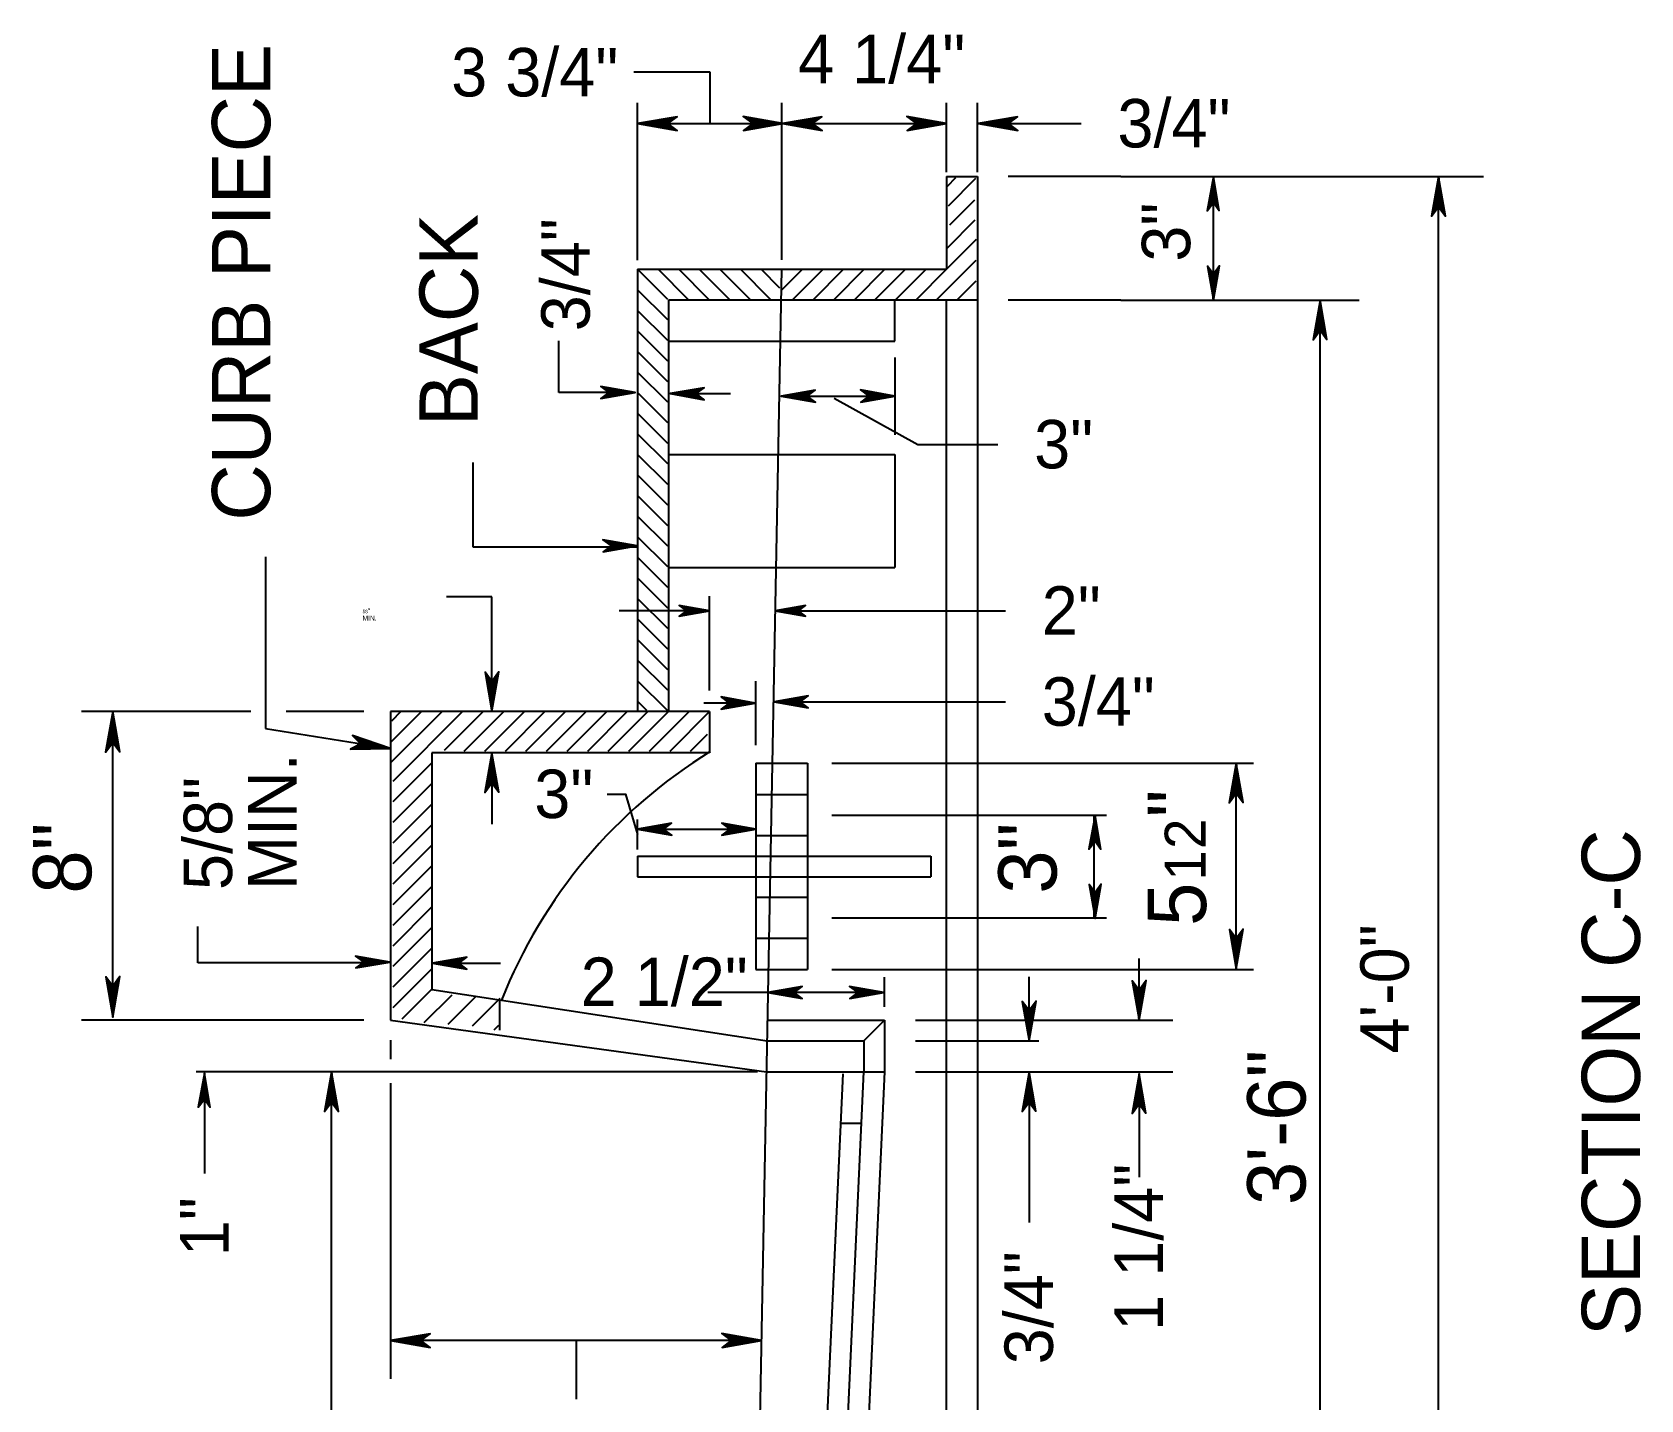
# Model space of a CAD drawing. Extents: x -4.34 to 5.27, y 0 to 8.83.
# Drawn here: x 1.689 to 5.138, y 5.777 to 8.71 of the extents above; entities that cross this region are included whole.
import ezdxf

# ---------------------------------------------------------------- set-up
doc = ezdxf.new("R2010")
doc.units = 0
doc.layers.add('Plan Prop Drainage Structure', color=7, linetype='Continuous')
doc.layers.add('Plan Prop DrainageStructure text', color=7, linetype='Continuous')

msp = doc.modelspace()

# ---------------------------------------------------------------- linework, layer by layer
at = {"layer": 'Plan Prop Drainage Structure'}
for p, q in [((3.6496, 8.4), (3.7158, 8.4)), ((3.6496, 8.4), (3.6496, 8.2015)), ((3.6514, 8.3797), (3.6695, 8.3979)), ((3.6534, 8.3376), (3.7123, 8.3965)), ((3.7158, 8.4), (3.7158, 4.4294)), ((3.6567, 8.2968), (3.7104, 8.3505)), ((3.6515, 8.2475), (3.7111, 8.3071)), ((3.629, 8.1809), (3.7137, 8.2656)), ((3.629, 8.1368), (3.7131, 8.2209)), ((2.9872, 8.2015), (3.6496, 8.2015)), ((2.9872, 8.2015), (2.9872, 7.2529)), ((3.0519, 8.1368), (2.9872, 8.2015)), ((3.096, 8.1368), (3.0313, 8.2015)), ((3.1401, 8.1368), (3.0754, 8.2015)), ((3.1842, 8.1368), (3.1195, 8.2015)), ((3.2283, 8.1368), (3.1637, 8.2015)), ((3.2724, 8.1368), (3.2078, 8.2015)), ((3.296, 8.2014), (3.2298, 4.6831)), ((3.2923, 8.161), (3.2519, 8.2015)), ((3.2971, 8.1579), (3.3408, 8.2015)), ((3.3202, 8.1368), (3.3849, 8.2015)), ((3.3643, 8.1368), (3.429, 8.2015)), ((3.4084, 8.1368), (3.4731, 8.2015)), ((3.4526, 8.1368), (3.5172, 8.2015)), ((3.4967, 8.1368), (3.5614, 8.2015)), ((3.5408, 8.1368), (3.6055, 8.2015)), ((3.5408, 8.1368), (3.6055, 8.2015)), ((3.5849, 8.1368), (3.6496, 8.2015)), ((3.6732, 8.1368), (3.7132, 8.1768)), ((3.0519, 8.0927), (2.9872, 8.1573)), ((3.0519, 8.0486), (2.9872, 8.1132)), ((3.7158, 8.1353), (3.0534, 8.1353)), ((3.0534, 8.1353), (3.0534, 7.2529)), ((3.5387, 8.0471), (3.5387, 8.1353)), ((3.6496, 4.6831), (3.6496, 8.1353)), ((3.0519, 8.0044), (2.9872, 8.0691)), ((3.0534, 8.0471), (3.5387, 8.0471)), ((3.0519, 7.9603), (2.9872, 8.025)), ((3.0519, 7.9162), (2.9872, 7.9809)), ((3.0519, 7.8721), (2.9872, 7.9368)), ((3.0519, 7.828), (2.9872, 7.8927)), ((3.0519, 7.7839), (2.9872, 7.8485)), ((3.0519, 7.7397), (2.9872, 7.8044)), ((3.0534, 7.8044), (3.5387, 7.8044)), ((3.5387, 7.8044), (3.5387, 7.5618)), ((3.0519, 7.6956), (2.9872, 7.7603)), ((3.0519, 7.6515), (2.9872, 7.7162)), ((3.0519, 7.6074), (2.9872, 7.6721)), ((3.0519, 7.5633), (2.9872, 7.6279)), ((3.0519, 7.5191), (2.9872, 7.5838)), ((3.0534, 7.5618), (3.5387, 7.5618)), ((3.0519, 7.475), (2.9872, 7.5397)), ((3.0519, 7.4309), (2.9872, 7.4956)), ((3.0519, 7.3868), (2.9872, 7.4515)), ((3.0519, 7.3427), (2.9872, 7.4073)), ((3.0519, 7.2985), (2.9872, 7.3632)), ((3.0519, 7.2544), (2.9872, 7.3191)), ((3.1416, 7.2529), (2.4578, 7.2529)), ((2.4578, 7.2529), (2.4578, 6.5912)), ((2.5681, 7.2529), (2.4578, 7.1427)), ((2.5239, 7.2529), (2.4584, 7.1874)), ((2.4798, 7.2529), (2.4596, 7.2327)), ((2.6122, 7.2529), (2.4624, 7.1031)), ((2.6563, 7.2529), (2.5725, 7.1691)), ((2.7004, 7.2529), (2.615, 7.1675)), ((2.7445, 7.2529), (2.6591, 7.1675)), ((2.7887, 7.2529), (2.7032, 7.1675)), ((2.8328, 7.2529), (2.7473, 7.1675)), ((2.8769, 7.2529), (2.7914, 7.1675)), ((2.921, 7.2529), (2.8356, 7.1675)), ((2.9651, 7.2529), (2.8797, 7.1675)), ((3.0092, 7.2529), (2.9238, 7.1675)), ((3.0534, 7.2529), (2.9679, 7.1675)), ((3.0068, 7.2554), (2.9872, 7.275)), ((2.9872, 7.2529), (2.9872, 7.2529)), ((3.0975, 7.2529), (3.012, 7.1675)), ((3.1416, 7.2529), (3.0561, 7.1675)), ((3.1416, 7.2529), (3.1416, 7.1647)), ((3.1362, 7.2035), (3.1003, 7.1675)), ((2.5446, 7.1413), (2.4624, 7.0591)), ((3.1416, 7.1647), (2.546, 7.1647)), ((2.546, 7.1647), (2.546, 6.6573)), ((3.2409, 7.1426), (3.3512, 7.1426)), ((3.2409, 7.1426), (3.2409, 6.7)), ((3.3512, 7.1426), (3.3512, 6.7)), ((2.5446, 7.0971), (2.4624, 7.0149)), ((3.2409, 7.0752), (3.3512, 7.0752)), ((2.5446, 7.053), (2.4624, 6.9708)), ((2.5446, 7.0089), (2.4624, 6.9267)), ((3.2409, 6.987), (3.3512, 6.987)), ((2.5446, 6.9648), (2.4624, 6.8826)), ((2.9872, 6.9426), (3.6159, 6.9426)), ((2.9872, 6.9426), (2.9872, 6.8985)), ((3.6159, 6.9426), (3.6159, 6.8985)), ((2.5446, 6.9207), (2.4624, 6.8385)), ((2.9872, 6.8985), (3.6159, 6.8985)), ((2.5446, 6.8766), (2.4624, 6.7944)), ((2.5446, 6.8325), (2.4624, 6.7502)), ((3.2409, 6.8549), (3.3512, 6.8549)), ((2.5446, 6.7883), (2.4624, 6.7061)), ((3.2409, 6.7667), (3.3512, 6.7667)), ((2.5446, 6.7442), (2.4624, 6.662)), ((2.5446, 6.7001), (2.4624, 6.6179)), ((3.2409, 6.7), (3.3512, 6.7)), ((2.5446, 6.656), (2.4821, 6.5934)), ((2.546, 6.6573), (3.2649, 6.5471)), ((2.5888, 6.645), (2.5291, 6.5853)), ((2.6408, 6.6418), (2.5806, 6.5816)), ((2.6917, 6.6376), (2.6328, 6.5787)), ((2.6914, 6.6334), (2.6914, 6.5701)), ((3.5152, 6.6508), (3.2668, 6.6508)), ((2.4578, 6.5912), (3.2636, 6.4804)), ((3.2657, 6.5912), (3.5166, 6.5912)), ((3.5166, 6.5912), (3.4722, 6.5471)), ((3.5166, 6.5912), (3.5166, 6.4804)), ((2.6888, 6.5796), (2.6791, 6.5699)), ((3.2649, 6.5471), (3.4722, 6.5471)), ((3.4722, 6.5471), (3.4722, 6.4804)), ((3.2636, 6.4804), (3.5166, 6.4804)), ((3.3458, 4.6778), (3.4279, 6.4764)), ((3.3953, 4.7934), (3.4722, 6.4804)), ((3.5166, 6.4804), (3.4394, 4.7934)), ((3.4231, 6.3701), (3.4672, 6.3701))]:
    msp.add_line(p, q, dxfattribs=at)
msp.add_arc((3.7208, 6.2276), 1.1029, 121.5988, 158.3605, dxfattribs=at)
at = {"layer": 'Plan Prop DrainageStructure text'}
for p, q in [((3.143, 8.624), (2.9793, 8.624)), ((3.143, 8.5137), (3.143, 8.624)), ((2.9872, 8.2209), (2.9872, 8.5582)), ((3.296, 8.5582), (3.296, 8.2218)), ((3.6496, 8.4093), (3.6496, 8.5582)), ((3.7158, 8.4093), (3.7158, 8.5582)), ((2.9872, 8.5137), (3.2987, 8.5137)), ((3.2978, 8.5137), (3.6496, 8.5137)), ((3.7173, 8.5137), (3.9379, 8.5137)), ((4.0235, 8.4), (3.7819, 8.4)), ((4.0235, 8.4), (4.8008, 8.4)), ((4.2215, 8.1353), (4.2215, 8.4)), ((4.7044, 4.4294), (4.7044, 8.4)), ((4.0235, 8.1353), (3.7819, 8.1353)), ((4.0235, 8.1353), (4.5338, 8.1353)), ((4.4503, 4.6831), (4.4503, 8.1353)), ((2.8181, 7.9373), (2.8181, 8.0476)), ((3.5387, 8.0123), (3.5387, 7.8466)), ((2.9818, 7.9373), (2.8181, 7.9373)), ((3.0569, 7.9347), (3.1863, 7.9347)), ((3.2951, 7.9295), (3.5387, 7.9295)), ((2.6343, 7.787), (2.6343, 7.6059)), ((2.6343, 7.6059), (2.9872, 7.6059)), ((2.1894, 7.5845), (2.1894, 7.2166)), ((2.675, 7.4989), (2.5773, 7.4989)), ((2.675, 7.2529), (2.675, 7.4989)), ((3.1416, 7.2984), (3.1416, 7.5007)), ((3.1416, 7.4688), (2.9475, 7.4688)), ((3.2822, 7.4688), (3.7757, 7.4688)), ((3.2409, 7.1806), (3.2409, 7.3178)), ((2.1585, 7.2529), (1.795, 7.2529)), ((1.8621, 6.5976), (1.8621, 7.2529)), ((2.4005, 7.2529), (2.2342, 7.2529)), ((3.2394, 7.2712), (3.1291, 7.2712)), ((3.2835, 7.2738), (3.7757, 7.2738)), ((2.1894, 7.2166), (2.4578, 7.1736)), ((2.675, 7.1647), (2.675, 7.0114)), ((3.4038, 7.1426), (4.3075, 7.1426)), ((4.2707, 6.7013), (4.2707, 7.1424)), ((2.987, 7.0006), (3.2409, 7.0006)), ((2.9872, 6.9574), (2.9872, 7.0213)), ((3.4038, 7.0311), (3.9927, 7.0311)), ((3.9662, 6.8117), (3.9662, 7.0286)), ((3.4038, 6.8108), (3.9927, 6.8108)), ((2.0443, 6.7144), (2.0443, 6.7924)), ((2.4462, 6.7144), (2.0443, 6.7144)), ((2.5479, 6.7134), (2.6937, 6.7134)), ((3.4038, 6.7), (4.3075, 6.7)), ((4.0623, 6.5912), (4.0623, 6.7235)), ((3.5166, 6.6195), (3.5166, 6.6837)), ((3.8265, 6.5471), (3.8265, 6.6843)), ((3.2668, 6.6508), (3.1381, 6.6508)), ((2.4005, 6.5912), (1.795, 6.5912)), ((3.5827, 6.5912), (4.1345, 6.5912)), ((2.4578, 6.5485), (2.4578, 6.5079)), ((3.5827, 6.5471), (3.8476, 6.5471)), ((3.2446, 6.4804), (2.0409, 6.4804)), ((2.0585, 6.4779), (2.0585, 6.2627)), ((2.3314, 4.6831), (2.3314, 6.4802)), ((2.4578, 6.4563), (2.4578, 5.8219)), ((3.5827, 6.4804), (4.1345, 6.4804)), ((3.8265, 6.4804), (3.8265, 6.1574)), ((4.0623, 6.4765), (4.0623, 6.2544)), ((3.2528, 5.9041), (2.4578, 5.9041)), ((2.8553, 5.9041), (2.8553, 5.7785))]:
    msp.add_line(p, q, dxfattribs=at)
for points in [[(2.9872, 8.5137), (3.0722, 8.4986), (3.0519, 8.5137), (3.0718, 8.5285), (2.9872, 8.5137), (2.9928, 8.5138), (3.0698, 8.4998), (3.0503, 8.5139), (3.0683, 8.5273), (2.9959, 8.5141), (2.9987, 8.5137), (3.0647, 8.5019), (3.0499, 8.5138), (3.0651, 8.5254), (3, 8.5137), (3.0028, 8.5141), (3.0605, 8.5037), (3.0493, 8.5137), (3.0607, 8.524), (3.011, 8.5141), (3.0158, 8.5141), (3.0562, 8.5058), (3.0484, 8.5134), (3.0568, 8.5219), (3.0167, 8.5137), (3.0212, 8.5134), (3.0516, 8.5082), (3.0458, 8.5141), (3.0521, 8.5199), (3.0254, 8.5137), (3.0297, 8.5132), (3.0479, 8.5098), (3.0449, 8.5139), (3.0499, 8.5184), (3.0319, 8.5137), (3.0438, 8.5108), (3.0421, 8.5141), (3.0473, 8.5174), (3.0349, 8.5141), (3.0427, 8.5121), (3.0394, 8.5147), (3.0432, 8.5162), (3.0395, 8.5139), (3.0414, 8.5134)], [(3.2987, 8.5137), (3.2137, 8.5287), (3.234, 8.5137), (3.2141, 8.4989), (3.2987, 8.5137), (3.2931, 8.5135), (3.2161, 8.5276), (3.2356, 8.5135), (3.2176, 8.5), (3.29, 8.5133), (3.2872, 8.5137), (3.2213, 8.5254), (3.236, 8.5135), (3.2208, 8.502), (3.2859, 8.5137), (3.2831, 8.5133), (3.2254, 8.5237), (3.2367, 8.5137), (3.2252, 8.5033), (3.2749, 8.5132), (3.2701, 8.5133), (3.2297, 8.5215), (3.2376, 8.5139), (3.2291, 8.5055), (3.2692, 8.5137), (3.2647, 8.5139), (3.2343, 8.5191), (3.2402, 8.5132), (3.2338, 8.5074), (3.2605, 8.5137), (3.2562, 8.5141), (3.238, 8.5176), (3.241, 8.5135), (3.236, 8.5089), (3.254, 8.5137), (3.2421, 8.5165), (3.2438, 8.5133), (3.2386, 8.51), (3.251, 8.5132), (3.2432, 8.5152), (3.2465, 8.5126), (3.2427, 8.5111), (3.2465, 8.5135), (3.2445, 8.5139)], [(3.2978, 8.5137), (3.3828, 8.4986), (3.3625, 8.5137), (3.3824, 8.5285), (3.2978, 8.5137), (3.3035, 8.5138), (3.3805, 8.4998), (3.3609, 8.5139), (3.379, 8.5273), (3.3065, 8.5141), (3.3093, 8.5137), (3.3753, 8.5019), (3.3605, 8.5138), (3.3757, 8.5254), (3.3106, 8.5137), (3.3135, 8.5141), (3.3711, 8.5037), (3.3599, 8.5137), (3.3714, 8.524), (3.3217, 8.5141), (3.3265, 8.5141), (3.3668, 8.5058), (3.359, 8.5134), (3.3674, 8.5219), (3.3273, 8.5137), (3.3319, 8.5134), (3.3622, 8.5082), (3.3564, 8.5141), (3.3627, 8.5199), (3.336, 8.5137), (3.3403, 8.5132), (3.3585, 8.5098), (3.3555, 8.5139), (3.3605, 8.5184), (3.3425, 8.5137), (3.3544, 8.5108), (3.3527, 8.5141), (3.3579, 8.5174), (3.3455, 8.5141), (3.3533, 8.5121), (3.3501, 8.5147), (3.3538, 8.5162), (3.3501, 8.5139), (3.352, 8.5134)], [(3.6496, 8.5137), (3.5646, 8.5287), (3.5849, 8.5137), (3.565, 8.4989), (3.6496, 8.5137), (3.6439, 8.5135), (3.5669, 8.5276), (3.5865, 8.5135), (3.5684, 8.5), (3.6409, 8.5133), (3.6381, 8.5137), (3.5721, 8.5254), (3.5869, 8.5135), (3.5717, 8.502), (3.6368, 8.5137), (3.6339, 8.5133), (3.5763, 8.5237), (3.5875, 8.5137), (3.576, 8.5033), (3.6257, 8.5132), (3.6209, 8.5133), (3.5806, 8.5215), (3.5884, 8.5139), (3.58, 8.5055), (3.6201, 8.5137), (3.6155, 8.5139), (3.5852, 8.5191), (3.591, 8.5132), (3.5847, 8.5074), (3.6114, 8.5137), (3.6071, 8.5141), (3.5888, 8.5176), (3.5919, 8.5135), (3.5869, 8.5089), (3.6049, 8.5137), (3.593, 8.5165), (3.5947, 8.5133), (3.5895, 8.51), (3.6019, 8.5132), (3.5941, 8.5152), (3.5973, 8.5126), (3.5936, 8.5111), (3.5973, 8.5135), (3.5954, 8.5139)], [(3.7173, 8.5137), (3.8023, 8.4986), (3.782, 8.5137), (3.8019, 8.5285), (3.7173, 8.5137), (3.7229, 8.5138), (3.7999, 8.4998), (3.7804, 8.5139), (3.7984, 8.5273), (3.726, 8.5141), (3.7288, 8.5137), (3.7948, 8.5019), (3.78, 8.5138), (3.7952, 8.5254), (3.7301, 8.5137), (3.7329, 8.5141), (3.7906, 8.5037), (3.7794, 8.5137), (3.7908, 8.524), (3.7411, 8.5141), (3.7459, 8.5141), (3.7863, 8.5058), (3.7784, 8.5134), (3.7869, 8.5219), (3.7468, 8.5137), (3.7513, 8.5134), (3.7817, 8.5082), (3.7758, 8.5141), (3.7822, 8.5199), (3.7555, 8.5137), (3.7598, 8.5132), (3.778, 8.5098), (3.775, 8.5139), (3.78, 8.5184), (3.762, 8.5137), (3.7739, 8.5108), (3.7722, 8.5141), (3.7774, 8.5174), (3.765, 8.5141), (3.7728, 8.5121), (3.7695, 8.5147), (3.7733, 8.5162), (3.7695, 8.5139), (3.7715, 8.5134)], [(4.2215, 8.4), (4.2085, 8.3266), (4.2215, 8.3442), (4.2343, 8.327), (4.2215, 8.4), (4.2216, 8.3951), (4.2095, 8.3287), (4.2216, 8.3455), (4.2333, 8.33), (4.2219, 8.3925), (4.2215, 8.3901), (4.2114, 8.3331), (4.2216, 8.3459), (4.2316, 8.3328), (4.2215, 8.3889), (4.2219, 8.3865), (4.2129, 8.3367), (4.2215, 8.3464), (4.2304, 8.3365), (4.2219, 8.3794), (4.2219, 8.3753), (4.2147, 8.3404), (4.2213, 8.3472), (4.2286, 8.3399), (4.2215, 8.3745), (4.2213, 8.3706), (4.2168, 8.3444), (4.2219, 8.3495), (4.2269, 8.344), (4.2215, 8.367), (4.2211, 8.3633), (4.2181, 8.3476), (4.2216, 8.3502), (4.2256, 8.3459), (4.2215, 8.3614), (4.2191, 8.3511), (4.2219, 8.3526), (4.2247, 8.3481), (4.2219, 8.3588), (4.2202, 8.3521), (4.2224, 8.3549), (4.2237, 8.3517), (4.2216, 8.3549), (4.2213, 8.3532)], [(4.7044, 8.4), (4.6894, 8.315), (4.7044, 8.3353), (4.7192, 8.3154), (4.7044, 8.4), (4.7045, 8.3944), (4.6905, 8.3174), (4.7046, 8.3369), (4.718, 8.3188), (4.7048, 8.3913), (4.7044, 8.3885), (4.6927, 8.3225), (4.7046, 8.3373), (4.7161, 8.3221), (4.7044, 8.3872), (4.7048, 8.3844), (4.6944, 8.3267), (4.7044, 8.3379), (4.7148, 8.3265), (4.7048, 8.3761), (4.7048, 8.3713), (4.6965, 8.331), (4.7041, 8.3388), (4.7126, 8.3304), (4.7044, 8.3705), (4.7041, 8.3659), (4.6989, 8.3356), (4.7048, 8.3414), (4.7106, 8.3351), (4.7044, 8.3618), (4.704, 8.3575), (4.7005, 8.3393), (4.7046, 8.3423), (4.7091, 8.3373), (4.7044, 8.3553), (4.7016, 8.3434), (4.7048, 8.3451), (4.7081, 8.3399), (4.7048, 8.3523), (4.7029, 8.3445), (4.7054, 8.3477), (4.707, 8.344), (4.7046, 8.3477), (4.7041, 8.3458)], [(4.2215, 8.1353), (4.2345, 8.2087), (4.2215, 8.1911), (4.2087, 8.2083), (4.2215, 8.1353), (4.2214, 8.1402), (4.2335, 8.2066), (4.2213, 8.1898), (4.2097, 8.2053), (4.2211, 8.1428), (4.2215, 8.1452), (4.2316, 8.2022), (4.2213, 8.1894), (4.2114, 8.2025), (4.2215, 8.1463), (4.2211, 8.1488), (4.2301, 8.1985), (4.2215, 8.1889), (4.2125, 8.1988), (4.2211, 8.1559), (4.2211, 8.16), (4.2283, 8.1949), (4.2217, 8.1881), (4.2144, 8.1954), (4.2215, 8.1608), (4.2217, 8.1647), (4.2262, 8.1909), (4.2211, 8.1858), (4.2161, 8.1913), (4.2215, 8.1683), (4.2219, 8.172), (4.2249, 8.1877), (4.2213, 8.1851), (4.2174, 8.1894), (4.2215, 8.1739), (4.2239, 8.1841), (4.2211, 8.1827), (4.2183, 8.1872), (4.2211, 8.1765), (4.2228, 8.1832), (4.2206, 8.1804), (4.2193, 8.1836), (4.2213, 8.1804), (4.2217, 8.1821)], [(4.4503, 8.1353), (4.4353, 8.0503), (4.4503, 8.0706), (4.4651, 8.0507), (4.4503, 8.1353), (4.4504, 8.1296), (4.4364, 8.0526), (4.4505, 8.0722), (4.4639, 8.0541), (4.4507, 8.1266), (4.4503, 8.1238), (4.4386, 8.0578), (4.4505, 8.0726), (4.462, 8.0574), (4.4503, 8.1225), (4.4507, 8.1196), (4.4403, 8.062), (4.4503, 8.0732), (4.4607, 8.0617), (4.4507, 8.1114), (4.4507, 8.1066), (4.4424, 8.0663), (4.45, 8.0741), (4.4585, 8.0657), (4.4503, 8.1058), (4.45, 8.1012), (4.4448, 8.0709), (4.4507, 8.0767), (4.4565, 8.0704), (4.4503, 8.0971), (4.4499, 8.0928), (4.4464, 8.0746), (4.4505, 8.0776), (4.455, 8.0726), (4.4503, 8.0906), (4.4475, 8.0787), (4.4507, 8.0804), (4.454, 8.0752), (4.4507, 8.0876), (4.4488, 8.0798), (4.4513, 8.083), (4.4529, 8.0793), (4.4505, 8.083), (4.45, 8.0811)], [(2.9818, 7.9373), (2.9084, 7.9502), (2.9259, 7.9373), (2.9088, 7.9245), (2.9818, 7.9373), (2.9769, 7.9371), (2.9105, 7.9493), (2.9273, 7.9371), (2.9118, 7.9255), (2.9743, 7.9369), (2.9718, 7.9373), (2.9149, 7.9474), (2.9277, 7.9371), (2.9146, 7.9271), (2.9707, 7.9373), (2.9683, 7.9369), (2.9185, 7.9459), (2.9282, 7.9373), (2.9183, 7.9283), (2.9612, 7.9369), (2.9571, 7.9369), (2.9222, 7.944), (2.929, 7.9375), (2.9217, 7.9302), (2.9563, 7.9373), (2.9524, 7.9375), (2.9262, 7.942), (2.9312, 7.9369), (2.9258, 7.9319), (2.9488, 7.9373), (2.9451, 7.9376), (2.9294, 7.9406), (2.932, 7.9371), (2.9277, 7.9332), (2.9432, 7.9373), (2.9329, 7.9397), (2.9344, 7.9369), (2.9299, 7.9341), (2.9406, 7.9369), (2.9339, 7.9386), (2.9367, 7.9364), (2.9335, 7.935), (2.9367, 7.9371), (2.935, 7.9375)], [(3.0569, 7.9347), (3.1303, 7.9217), (3.1127, 7.9347), (3.1299, 7.9474), (3.0569, 7.9347), (3.0618, 7.9348), (3.1282, 7.9227), (3.1114, 7.9348), (3.1269, 7.9464), (3.0644, 7.935), (3.0668, 7.9347), (3.1238, 7.9246), (3.111, 7.9348), (3.1241, 7.9448), (3.0679, 7.9347), (3.0704, 7.935), (3.1201, 7.9261), (3.1105, 7.9347), (3.1203, 7.9436), (3.0775, 7.935), (3.0816, 7.935), (3.1165, 7.9279), (3.1097, 7.9345), (3.117, 7.9418), (3.0823, 7.9347), (3.0863, 7.9344), (3.1125, 7.93), (3.1074, 7.935), (3.1129, 7.9401), (3.0899, 7.9347), (3.0936, 7.9343), (3.1093, 7.9313), (3.1067, 7.9348), (3.111, 7.9387), (3.0955, 7.9347), (3.1057, 7.9322), (3.1043, 7.935), (3.1088, 7.9378), (3.0981, 7.935), (3.1048, 7.9334), (3.102, 7.9356), (3.1052, 7.9369), (3.102, 7.9348), (3.1037, 7.9345)], [(3.2951, 7.9295), (3.3685, 7.9165), (3.3509, 7.9295), (3.3681, 7.9423), (3.2951, 7.9295), (3.3, 7.9296), (3.3664, 7.9175), (3.3496, 7.9296), (3.3651, 7.9412), (3.3026, 7.9299), (3.305, 7.9295), (3.362, 7.9194), (3.3492, 7.9296), (3.3623, 7.9396), (3.3062, 7.9295), (3.3086, 7.9299), (3.3584, 7.9209), (3.3487, 7.9295), (3.3585, 7.9384), (3.3157, 7.9299), (3.3198, 7.9299), (3.3547, 7.9227), (3.3479, 7.9293), (3.3552, 7.9366), (3.3206, 7.9295), (3.3245, 7.9293), (3.3507, 7.9248), (3.3456, 7.9299), (3.3511, 7.9349), (3.3281, 7.9295), (3.3318, 7.9291), (3.3475, 7.9261), (3.3449, 7.9296), (3.3492, 7.9336), (3.3337, 7.9295), (3.344, 7.927), (3.3425, 7.9299), (3.347, 7.9327), (3.3363, 7.9299), (3.343, 7.9282), (3.3402, 7.9304), (3.3434, 7.9317), (3.3402, 7.9296), (3.3419, 7.9293)], [(3.5387, 7.9295), (3.4653, 7.9425), (3.4828, 7.9295), (3.4657, 7.9167), (3.5387, 7.9295), (3.5338, 7.9294), (3.4673, 7.9415), (3.4842, 7.9293), (3.4686, 7.9177), (3.5311, 7.9291), (3.5287, 7.9295), (3.4718, 7.9396), (3.4846, 7.9293), (3.4714, 7.9194), (3.5276, 7.9295), (3.5252, 7.9291), (3.4754, 7.9381), (3.4851, 7.9295), (3.4752, 7.9205), (3.5181, 7.9291), (3.5139, 7.9291), (3.4791, 7.9363), (3.4859, 7.9297), (3.4786, 7.9224), (3.5132, 7.9295), (3.5093, 7.9297), (3.4831, 7.9342), (3.4881, 7.9291), (3.4827, 7.9241), (3.5057, 7.9295), (3.502, 7.9299), (3.4862, 7.9329), (3.4888, 7.9293), (3.4845, 7.9254), (3.5001, 7.9295), (3.4898, 7.9319), (3.4913, 7.9291), (3.4868, 7.9263), (3.4975, 7.9291), (3.4907, 7.9308), (3.4936, 7.9286), (3.4903, 7.9273), (3.4936, 7.9293), (3.4919, 7.9297)], [(3.4089, 7.9251), (3.5881, 7.8255), (3.7594, 7.8255)], [(2.9862, 7.6082), (2.9128, 7.6212), (2.9304, 7.6082), (2.9132, 7.5954), (2.9862, 7.6082), (2.9813, 7.6081), (2.9149, 7.6202), (2.9317, 7.608), (2.9162, 7.5964), (2.9787, 7.6078), (2.9762, 7.6082), (2.9193, 7.6183), (2.9321, 7.608), (2.919, 7.5981), (2.9751, 7.6082), (2.9727, 7.6078), (2.9229, 7.6168), (2.9326, 7.6082), (2.9227, 7.5992), (2.9656, 7.6078), (2.9615, 7.6078), (2.9266, 7.615), (2.9334, 7.6084), (2.9261, 7.6011), (2.9607, 7.6082), (2.9568, 7.6084), (2.9306, 7.6129), (2.9357, 7.6078), (2.9302, 7.6028), (2.9532, 7.6082), (2.9495, 7.6086), (2.9338, 7.6116), (2.9364, 7.608), (2.9321, 7.6041), (2.9476, 7.6082), (2.9373, 7.6106), (2.9388, 7.6078), (2.9343, 7.605), (2.945, 7.6078), (2.9383, 7.6095), (2.9411, 7.6073), (2.9379, 7.606), (2.9411, 7.608), (2.9394, 7.6084)], [(3.1416, 7.4688), (3.0763, 7.4803), (3.0919, 7.4688), (3.0767, 7.4574), (3.1416, 7.4688), (3.1373, 7.4687), (3.0782, 7.4795), (3.0932, 7.4686), (3.0793, 7.4583), (3.1349, 7.4685), (3.1328, 7.4688), (3.0821, 7.4778), (3.0935, 7.4686), (3.0818, 7.4598), (3.1318, 7.4688), (3.1296, 7.4685), (3.0853, 7.4764), (3.094, 7.4688), (3.0852, 7.4608), (3.1233, 7.4684), (3.1196, 7.4685), (3.0886, 7.4748), (3.0947, 7.469), (3.0882, 7.4625), (3.119, 7.4688), (3.1155, 7.469), (3.0922, 7.473), (3.0967, 7.4684), (3.0918, 7.464), (3.1123, 7.4688), (3.109, 7.4691), (3.095, 7.4718), (3.0973, 7.4686), (3.0935, 7.4652), (3.1073, 7.4688), (3.0982, 7.4709), (3.0995, 7.4685), (3.0955, 7.4659), (3.105, 7.4684), (3.099, 7.4699), (3.1015, 7.468), (3.0986, 7.4668), (3.1015, 7.4686), (3.1, 7.469)], [(3.2822, 7.4688), (3.3475, 7.4572), (3.3319, 7.4688), (3.3472, 7.4801), (3.2822, 7.4688), (3.2866, 7.4689), (3.3457, 7.4581), (3.3307, 7.4689), (3.3445, 7.4792), (3.2889, 7.4691), (3.2911, 7.4688), (3.3417, 7.4598), (3.3303, 7.4689), (3.342, 7.4778), (3.2921, 7.4688), (3.2942, 7.4691), (3.3385, 7.4611), (3.3299, 7.4688), (3.3387, 7.4767), (3.3005, 7.4691), (3.3042, 7.4691), (3.3352, 7.4628), (3.3292, 7.4686), (3.3357, 7.4751), (3.3049, 7.4688), (3.3084, 7.4686), (3.3317, 7.4646), (3.3272, 7.4691), (3.332, 7.4736), (3.3116, 7.4688), (3.3149, 7.4684), (3.3289, 7.4658), (3.3265, 7.4689), (3.3304, 7.4724), (3.3166, 7.4688), (3.3257, 7.4666), (3.3244, 7.4691), (3.3284, 7.4716), (3.3189, 7.4691), (3.3248, 7.4676), (3.3223, 7.4696), (3.3252, 7.4708), (3.3224, 7.4689), (3.3238, 7.4686)], [(2.675, 7.2529), (2.69, 7.338), (2.675, 7.3177), (2.6602, 7.3375), (2.675, 7.2529), (2.6748, 7.2586), (2.6889, 7.3356), (2.6748, 7.3161), (2.6613, 7.3341), (2.6745, 7.2616), (2.675, 7.2645), (2.6867, 7.3304), (2.6748, 7.3156), (2.6632, 7.3308), (2.675, 7.2658), (2.6745, 7.2686), (2.685, 7.3262), (2.675, 7.315), (2.6646, 7.3265), (2.6745, 7.2768), (2.6745, 7.2816), (2.6828, 7.322), (2.6752, 7.3141), (2.6668, 7.3226), (2.675, 7.2825), (2.6752, 7.287), (2.6804, 7.3174), (2.6745, 7.3115), (2.6687, 7.3178), (2.675, 7.2912), (2.6754, 7.2954), (2.6789, 7.3137), (2.6748, 7.3107), (2.6702, 7.3156), (2.675, 7.2977), (2.6778, 7.3096), (2.6745, 7.3078), (2.6713, 7.3131), (2.6745, 7.3007), (2.6765, 7.3085), (2.6739, 7.3052), (2.6724, 7.3089), (2.6748, 7.3052), (2.6752, 7.3072)], [(3.2394, 7.2712), (3.1661, 7.2842), (3.1836, 7.2712), (3.1664, 7.2584), (3.2394, 7.2712), (3.2345, 7.2711), (3.1681, 7.2832), (3.1849, 7.271), (3.1694, 7.2594), (3.2319, 7.2708), (3.2295, 7.2712), (3.1725, 7.2813), (3.1853, 7.271), (3.1722, 7.2611), (3.2284, 7.2712), (3.2259, 7.2708), (3.1762, 7.2798), (3.1858, 7.2712), (3.176, 7.2622), (3.2188, 7.2708), (3.2147, 7.2708), (3.1799, 7.278), (3.1866, 7.2714), (3.1793, 7.2641), (3.214, 7.2712), (3.21, 7.2714), (3.1838, 7.2759), (3.1889, 7.2708), (3.1834, 7.2658), (3.2064, 7.2712), (3.2027, 7.2716), (3.187, 7.2746), (3.1896, 7.271), (3.1853, 7.2671), (3.2008, 7.2712), (3.1906, 7.2736), (3.192, 7.2708), (3.1875, 7.268), (3.1982, 7.2708), (3.1915, 7.2725), (3.1943, 7.2703), (3.1911, 7.269), (3.1943, 7.271), (3.1926, 7.2714)], [(3.2797, 7.2738), (3.353, 7.2608), (3.3355, 7.2738), (3.3527, 7.2865), (3.2797, 7.2738), (3.2845, 7.2739), (3.351, 7.2618), (3.3341, 7.2739), (3.3497, 7.2855), (3.2872, 7.2741), (3.2896, 7.2738), (3.3465, 7.2637), (3.3338, 7.2739), (3.3469, 7.2839), (3.2907, 7.2738), (3.2932, 7.2741), (3.3429, 7.2652), (3.3332, 7.2738), (3.3431, 7.2827), (3.3003, 7.2742), (3.3044, 7.2741), (3.3392, 7.267), (3.3325, 7.2736), (3.3398, 7.2809), (3.3051, 7.2738), (3.3091, 7.2735), (3.3352, 7.2691), (3.3302, 7.2742), (3.3357, 7.2792), (3.3126, 7.2738), (3.3164, 7.2734), (3.3321, 7.2704), (3.3295, 7.2739), (3.3338, 7.2779), (3.3183, 7.2738), (3.3285, 7.2713), (3.327, 7.2741), (3.3315, 7.2769), (3.3208, 7.2742), (3.3276, 7.2725), (3.3248, 7.2747), (3.328, 7.276), (3.3248, 7.2739), (3.3265, 7.2736)], [(1.8621, 7.2529), (1.8468, 7.1659), (1.8621, 7.1867), (1.8773, 7.1664), (1.8621, 7.2529), (1.8623, 7.2472), (1.8479, 7.1684), (1.8623, 7.1883), (1.8761, 7.1699), (1.8626, 7.244), (1.8621, 7.2412), (1.8501, 7.1737), (1.8623, 7.1888), (1.8741, 7.1732), (1.8621, 7.2398), (1.8626, 7.2369), (1.8519, 7.1779), (1.8621, 7.1894), (1.8728, 7.1777), (1.8626, 7.2285), (1.8626, 7.2236), (1.8541, 7.1823), (1.8619, 7.1904), (1.8705, 7.1817), (1.8621, 7.2227), (1.8619, 7.2181), (1.8566, 7.187), (1.8626, 7.193), (1.8685, 7.1865), (1.8621, 7.2138), (1.8617, 7.2095), (1.8581, 7.1908), (1.8623, 7.1939), (1.867, 7.1888), (1.8621, 7.2072), (1.8592, 7.195), (1.8626, 7.1968), (1.8659, 7.1914), (1.8626, 7.2041), (1.8606, 7.1961), (1.8632, 7.1995), (1.8648, 7.1956), (1.8623, 7.1995), (1.8619, 7.1975)], [(2.4578, 7.1736), (2.3762, 7.2019), (2.3939, 7.1838), (2.3719, 7.1724), (2.4578, 7.1736), (2.4522, 7.1743), (2.3784, 7.2004), (2.3954, 7.1834), (2.3755, 7.173), (2.4491, 7.1745), (2.4464, 7.1754), (2.3831, 7.1974), (2.3958, 7.1833), (2.379, 7.1743), (2.4451, 7.1756), (2.4423, 7.1756), (2.387, 7.195), (2.3965, 7.1834), (2.3835, 7.175), (2.4342, 7.1769), (2.4294, 7.1777), (2.3909, 7.1922), (2.3974, 7.1835), (2.3877, 7.1765), (2.4286, 7.1782), (2.4242, 7.1792), (2.395, 7.1891), (2.3999, 7.1824), (2.3927, 7.1777), (2.42, 7.1796), (2.4159, 7.1807), (2.3984, 7.1871), (2.4007, 7.1825), (2.3951, 7.1788), (2.4136, 7.1807), (2.4023, 7.1853), (2.4035, 7.1818), (2.3978, 7.1794), (2.4106, 7.1807), (2.4032, 7.1839), (2.406, 7.1808), (2.4021, 7.1799), (2.4061, 7.1817), (2.4043, 7.1824)], [(2.675, 7.1647), (2.6599, 7.0797), (2.675, 7.1), (2.6898, 7.0801), (2.675, 7.1647), (2.6751, 7.1591), (2.661, 7.0821), (2.6751, 7.1016), (2.6886, 7.0836), (2.6754, 7.156), (2.675, 7.1532), (2.6632, 7.0872), (2.6751, 7.102), (2.6867, 7.0868), (2.675, 7.1519), (2.6754, 7.1491), (2.665, 7.0914), (2.675, 7.1026), (2.6853, 7.0912), (2.6754, 7.1408), (2.6754, 7.1361), (2.6671, 7.0957), (2.6747, 7.1035), (2.6832, 7.0951), (2.675, 7.1352), (2.6747, 7.1307), (2.6695, 7.1003), (2.6754, 7.1061), (2.6812, 7.0998), (2.675, 7.1265), (2.6745, 7.1222), (2.671, 7.104), (2.6751, 7.107), (2.6797, 7.102), (2.675, 7.12), (2.6721, 7.1081), (2.6754, 7.1098), (2.6786, 7.1046), (2.6754, 7.117), (2.6734, 7.1092), (2.676, 7.1125), (2.6775, 7.1087), (2.6751, 7.1124), (2.6747, 7.1105)], [(4.2707, 7.1424), (4.2556, 7.0574), (4.2707, 7.0777), (4.2855, 7.0579), (4.2707, 7.1424), (4.2708, 7.1368), (4.2568, 7.0598), (4.2709, 7.0793), (4.2843, 7.0613), (4.2711, 7.1338), (4.2707, 7.1309), (4.259, 7.065), (4.2709, 7.0798), (4.2824, 7.0645), (4.2707, 7.1296), (4.2711, 7.1268), (4.2607, 7.0691), (4.2707, 7.0804), (4.281, 7.0689), (4.2711, 7.1186), (4.2711, 7.1138), (4.2628, 7.0734), (4.2704, 7.0813), (4.2789, 7.0728), (4.2707, 7.1129), (4.2704, 7.1084), (4.2652, 7.078), (4.2711, 7.0839), (4.2769, 7.0775), (4.2707, 7.1042), (4.2702, 7.0999), (4.2668, 7.0817), (4.2709, 7.0847), (4.2754, 7.0797), (4.2707, 7.0977), (4.2678, 7.0858), (4.2711, 7.0875), (4.2744, 7.0823), (4.2711, 7.0947), (4.2692, 7.0869), (4.2717, 7.0902), (4.2733, 7.0864), (4.2709, 7.0902), (4.2704, 7.0882)], [(2.922, 7.0757), (2.961, 7.0757), (2.9872, 6.9894)], [(2.987, 7.0006), (3.0603, 6.9876), (3.0428, 7.0006), (3.06, 7.0134), (2.987, 7.0006), (2.9918, 7.0007), (3.0583, 6.9886), (3.0414, 7.0008), (3.057, 7.0124), (2.9945, 7.001), (2.9969, 7.0006), (3.0538, 6.9905), (3.0411, 7.0007), (3.0542, 7.0107), (2.998, 7.0006), (3.0005, 7.001), (3.0502, 6.992), (3.0406, 7.0006), (3.0504, 7.0095), (3.0076, 7.001), (3.0117, 7.001), (3.0465, 6.9938), (3.0398, 7.0004), (3.0471, 7.0077), (3.0124, 7.0006), (3.0164, 7.0004), (3.0426, 6.9959), (3.0375, 7.001), (3.043, 7.006), (3.02, 7.0006), (3.0237, 7.0002), (3.0394, 6.9972), (3.0368, 7.0008), (3.0411, 7.0047), (3.0256, 7.0006), (3.0358, 6.9982), (3.0344, 7.001), (3.0388, 7.0038), (3.0282, 7.001), (3.0349, 6.9993), (3.0321, 7.0015), (3.0353, 7.0028), (3.0321, 7.0008), (3.0338, 7.0004)], [(3.2409, 7.0006), (3.1675, 7.0136), (3.185, 7.0006), (3.1679, 6.9878), (3.2409, 7.0006), (3.236, 7.0005), (3.1695, 7.0126), (3.1864, 7.0004), (3.1708, 6.9888), (3.2334, 7.0002), (3.2309, 7.0006), (3.174, 7.0107), (3.1868, 7.0004), (3.1736, 6.9905), (3.2298, 7.0006), (3.2274, 7.0002), (3.1776, 7.0092), (3.1873, 7.0006), (3.1774, 6.9917), (3.2203, 7.0002), (3.2161, 7.0002), (3.1813, 7.0074), (3.1881, 7.0008), (3.1808, 6.9935), (3.2154, 7.0006), (3.2115, 7.0008), (3.1853, 7.0053), (3.1903, 7.0002), (3.1849, 6.9952), (3.2079, 7.0006), (3.2042, 7.001), (3.1884, 7.004), (3.191, 7.0004), (3.1868, 6.9965), (3.2023, 7.0006), (3.192, 7.003), (3.1935, 7.0002), (3.189, 6.9974), (3.1997, 7.0002), (3.1929, 7.0019), (3.1958, 6.9997), (3.1925, 6.9984), (3.1958, 7.0004), (3.1941, 7.0008)], [(3.9678, 7.0311), (3.9548, 6.9577), (3.9678, 6.9753), (3.9806, 6.9581), (3.9678, 7.0311), (3.9679, 7.0262), (3.9558, 6.9598), (3.968, 6.9766), (3.9796, 6.9611), (3.9682, 7.0236), (3.9678, 7.0212), (3.9577, 6.9642), (3.968, 6.977), (3.9779, 6.9639), (3.9678, 7.02), (3.9682, 7.0176), (3.9592, 6.9678), (3.9678, 6.9775), (3.9768, 6.9677), (3.9682, 7.0105), (3.9682, 7.0064), (3.961, 6.9715), (3.9676, 6.9783), (3.9749, 6.971), (3.9678, 7.0056), (3.9676, 7.0017), (3.9631, 6.9755), (3.9682, 6.9806), (3.9732, 6.9751), (3.9678, 6.9981), (3.9674, 6.9944), (3.9644, 6.9787), (3.968, 6.9813), (3.9719, 6.977), (3.9678, 6.9925), (3.9654, 6.9822), (3.9682, 6.9837), (3.971, 6.9792), (3.9682, 6.9899), (3.9665, 6.9832), (3.9687, 6.986), (3.97, 6.9828), (3.968, 6.986), (3.9676, 6.9843)], [(3.9678, 6.8091), (3.9808, 6.8825), (3.9678, 6.865), (3.955, 6.8821), (3.9678, 6.8091), (3.9677, 6.814), (3.9798, 6.8804), (3.9676, 6.8636), (3.956, 6.8792), (3.9674, 6.8166), (3.9678, 6.8191), (3.9779, 6.876), (3.9677, 6.8632), (3.9577, 6.8764), (3.9678, 6.8202), (3.9674, 6.8226), (3.9764, 6.8724), (3.9678, 6.8627), (3.9589, 6.8726), (3.9674, 6.8297), (3.9674, 6.8339), (3.9746, 6.8687), (3.968, 6.8619), (3.9607, 6.8692), (3.9678, 6.8346), (3.968, 6.8385), (3.9725, 6.8647), (3.9674, 6.8597), (3.9624, 6.8651), (3.9678, 6.8421), (3.9682, 6.8458), (3.9712, 6.8615), (3.9676, 6.8589), (3.9637, 6.8632), (3.9678, 6.8477), (3.9702, 6.858), (3.9674, 6.8565), (3.9646, 6.861), (3.9674, 6.8503), (3.9691, 6.857), (3.9669, 6.8542), (3.9656, 6.8575), (3.9676, 6.8542), (3.968, 6.8559)], [(4.2707, 6.7013), (4.2857, 6.7863), (4.2707, 6.766), (4.2559, 6.7859), (4.2707, 6.7013), (4.2705, 6.7069), (4.2846, 6.7839), (4.2705, 6.7644), (4.257, 6.7824), (4.2703, 6.7099), (4.2707, 6.7128), (4.2824, 6.7787), (4.2705, 6.7639), (4.259, 6.7792), (4.2707, 6.7141), (4.2703, 6.7169), (4.2807, 6.7746), (4.2707, 6.7633), (4.2603, 6.7748), (4.2702, 6.7251), (4.2703, 6.7299), (4.2785, 6.7703), (4.2709, 6.7624), (4.2625, 6.7709), (4.2707, 6.7308), (4.2709, 6.7353), (4.2761, 6.7657), (4.2702, 6.7598), (4.2644, 6.7662), (4.2707, 6.7395), (4.2711, 6.7438), (4.2746, 6.762), (4.2705, 6.759), (4.266, 6.764), (4.2707, 6.746), (4.2735, 6.7579), (4.2703, 6.7562), (4.267, 6.7614), (4.2702, 6.749), (4.2722, 6.7568), (4.2696, 6.7535), (4.2681, 6.7573), (4.2705, 6.7535), (4.2709, 6.7555)], [(2.4562, 6.7159), (2.3828, 6.7288), (2.4004, 6.7159), (2.3832, 6.7031), (2.4562, 6.7159), (2.4513, 6.7157), (2.3849, 6.7279), (2.4017, 6.7157), (2.3862, 6.7041), (2.4487, 6.7155), (2.4463, 6.7159), (2.3893, 6.726), (2.4021, 6.7157), (2.389, 6.7057), (2.4451, 6.7159), (2.4427, 6.7155), (2.3929, 6.7245), (2.4026, 6.7159), (2.3927, 6.7069), (2.4356, 6.7155), (2.4315, 6.7155), (2.3966, 6.7226), (2.4034, 6.7161), (2.3961, 6.7088), (2.4307, 6.7159), (2.4268, 6.7161), (2.4006, 6.7206), (2.4057, 6.7155), (2.4002, 6.7105), (2.4232, 6.7159), (2.4195, 6.7162), (2.4038, 6.7192), (2.4064, 6.7157), (2.4021, 6.7118), (2.4176, 6.7159), (2.4073, 6.7183), (2.4088, 6.7155), (2.4043, 6.7127), (2.415, 6.7155), (2.4083, 6.7172), (2.4111, 6.715), (2.4079, 6.7136), (2.4111, 6.7157), (2.4094, 6.7161)], [(2.5479, 6.7134), (2.6213, 6.7004), (2.6037, 6.7134), (2.6209, 6.7262), (2.5479, 6.7134), (2.5527, 6.7135), (2.6192, 6.7014), (2.6023, 6.7136), (2.6179, 6.7252), (2.5554, 6.7138), (2.5578, 6.7134), (2.6147, 6.7033), (2.602, 6.7136), (2.6151, 6.7235), (2.5589, 6.7134), (2.5614, 6.7138), (2.6111, 6.7048), (2.6015, 6.7134), (2.6113, 6.7224), (2.5685, 6.7138), (2.5726, 6.7138), (2.6074, 6.7066), (2.6007, 6.7132), (2.608, 6.7205), (2.5733, 6.7134), (2.5773, 6.7132), (2.6035, 6.7087), (2.5984, 6.7138), (2.6039, 6.7188), (2.5809, 6.7134), (2.5846, 6.713), (2.6003, 6.71), (2.5977, 6.7136), (2.602, 6.7175), (2.5865, 6.7134), (2.5967, 6.711), (2.5953, 6.7138), (2.5997, 6.7166), (2.5891, 6.7138), (2.5958, 6.7121), (2.593, 6.7143), (2.5962, 6.7156), (2.593, 6.7136), (2.5947, 6.7132)], [(1.8621, 6.5976), (1.8775, 6.6846), (1.8621, 6.6638), (1.847, 6.6841), (1.8621, 6.5976), (1.862, 6.6034), (1.8764, 6.6821), (1.862, 6.6622), (1.8482, 6.6806), (1.8617, 6.6065), (1.8621, 6.6094), (1.8741, 6.6769), (1.862, 6.6617), (1.8502, 6.6773), (1.8622, 6.6107), (1.8617, 6.6136), (1.8724, 6.6726), (1.8622, 6.6611), (1.8515, 6.6728), (1.8617, 6.622), (1.8617, 6.6269), (1.8702, 6.6682), (1.8624, 6.6602), (1.8537, 6.6688), (1.8621, 6.6278), (1.8624, 6.6324), (1.8677, 6.6635), (1.8617, 6.6575), (1.8558, 6.664), (1.8621, 6.6367), (1.8626, 6.6411), (1.8662, 6.6597), (1.862, 6.6567), (1.8573, 6.6617), (1.8622, 6.6433), (1.865, 6.6555), (1.8617, 6.6537), (1.8584, 6.6591), (1.8617, 6.6464), (1.8637, 6.6544), (1.8611, 6.651), (1.8595, 6.6549), (1.862, 6.6511), (1.8624, 6.6531)], [(3.2668, 6.6508), (3.3402, 6.6378), (3.3227, 6.6508), (3.3398, 6.6636), (3.2668, 6.6508), (3.2717, 6.6509), (3.3382, 6.6388), (3.3213, 6.6509), (3.3369, 6.6625), (3.2743, 6.6511), (3.2768, 6.6508), (3.3337, 6.6407), (3.3209, 6.6509), (3.3341, 6.6609), (3.2779, 6.6508), (3.2804, 6.6511), (3.3301, 6.6422), (3.3204, 6.6508), (3.3303, 6.6597), (3.2874, 6.6512), (3.2916, 6.6512), (3.3264, 6.644), (3.3196, 6.6506), (3.3269, 6.6579), (3.2923, 6.6508), (3.2962, 6.6506), (3.3224, 6.6461), (3.3174, 6.6512), (3.3228, 6.6562), (3.2998, 6.6508), (3.3035, 6.6504), (3.3193, 6.6474), (3.3167, 6.6509), (3.321, 6.6549), (3.3054, 6.6508), (3.3157, 6.6483), (3.3142, 6.6512), (3.3187, 6.654), (3.308, 6.6512), (3.3148, 6.6495), (3.3119, 6.6517), (3.3152, 6.653), (3.312, 6.6509), (3.3136, 6.6506)], [(3.5152, 6.6508), (3.4418, 6.6637), (3.4593, 6.6508), (3.4422, 6.638), (3.5152, 6.6508), (3.5103, 6.6507), (3.4438, 6.6628), (3.4607, 6.6506), (3.4451, 6.639), (3.5077, 6.6504), (3.5052, 6.6508), (3.4483, 6.6609), (3.4611, 6.6506), (3.4479, 6.6407), (3.5041, 6.6508), (3.5016, 6.6504), (3.4519, 6.6594), (3.4616, 6.6508), (3.4517, 6.6418), (3.4946, 6.6504), (3.4904, 6.6504), (3.4556, 6.6575), (3.4624, 6.651), (3.4551, 6.6437), (3.4897, 6.6508), (3.4858, 6.651), (3.4596, 6.6555), (3.4646, 6.6504), (3.4592, 6.6454), (3.4822, 6.6508), (3.4785, 6.6512), (3.4627, 6.6542), (3.4653, 6.6506), (3.461, 6.6467), (3.4766, 6.6508), (3.4663, 6.6532), (3.4678, 6.6504), (3.4633, 6.6476), (3.474, 6.6504), (3.4672, 6.6521), (3.4701, 6.6499), (3.4668, 6.6486), (3.4701, 6.6506), (3.4684, 6.651)], [(4.0623, 6.5912), (4.0773, 6.6762), (4.0623, 6.6559), (4.0475, 6.6758), (4.0623, 6.5912), (4.0621, 6.5968), (4.0762, 6.6738), (4.0621, 6.6543), (4.0487, 6.6723), (4.0619, 6.5999), (4.0623, 6.6027), (4.074, 6.6686), (4.0621, 6.6539), (4.0506, 6.6691), (4.0623, 6.604), (4.0619, 6.6068), (4.0723, 6.6645), (4.0623, 6.6533), (4.0519, 6.6647), (4.0619, 6.615), (4.0619, 6.6198), (4.0701, 6.6602), (4.0625, 6.6523), (4.0541, 6.6608), (4.0623, 6.6207), (4.0626, 6.6252), (4.0678, 6.6556), (4.0619, 6.6497), (4.056, 6.6561), (4.0623, 6.6294), (4.0627, 6.6337), (4.0662, 6.6519), (4.0621, 6.6489), (4.0576, 6.6539), (4.0623, 6.6359), (4.0651, 6.6478), (4.0619, 6.6461), (4.0586, 6.6513), (4.0619, 6.6389), (4.0638, 6.6467), (4.0613, 6.6434), (4.0597, 6.6472), (4.0621, 6.6434), (4.0625, 6.6454)], [(3.8265, 6.5471), (3.8415, 6.6321), (3.8265, 6.6118), (3.8117, 6.6316), (3.8265, 6.5471), (3.8263, 6.5527), (3.8404, 6.6297), (3.8263, 6.6102), (3.8129, 6.6282), (3.8261, 6.5557), (3.8265, 6.5586), (3.8382, 6.6245), (3.8263, 6.6097), (3.8148, 6.625), (3.8265, 6.5599), (3.8261, 6.5627), (3.8365, 6.6204), (3.8265, 6.6091), (3.8161, 6.6206), (3.8261, 6.5709), (3.8261, 6.5757), (3.8344, 6.6161), (3.8268, 6.6082), (3.8183, 6.6167), (3.8265, 6.5766), (3.8268, 6.5811), (3.832, 6.6115), (3.8261, 6.6056), (3.8203, 6.612), (3.8265, 6.5853), (3.8269, 6.5896), (3.8304, 6.6078), (3.8263, 6.6048), (3.8218, 6.6098), (3.8265, 6.5918), (3.8293, 6.6037), (3.8261, 6.602), (3.8228, 6.6072), (3.8261, 6.5948), (3.828, 6.6026), (3.8255, 6.5993), (3.8239, 6.6031), (3.8263, 6.5993), (3.8268, 6.6013)], [(2.0585, 6.4779), (2.0456, 6.4045), (2.0585, 6.4221), (2.0713, 6.4049), (2.0585, 6.4779), (2.0587, 6.473), (2.0465, 6.4066), (2.0587, 6.4234), (2.0703, 6.4079), (2.0589, 6.4704), (2.0585, 6.468), (2.0484, 6.4111), (2.0587, 6.4238), (2.0686, 6.4107), (2.0585, 6.4669), (2.0589, 6.4644), (2.0499, 6.4147), (2.0585, 6.4243), (2.0675, 6.4145), (2.0589, 6.4573), (2.0589, 6.4532), (2.0518, 6.4183), (2.0583, 6.4251), (2.0656, 6.4178), (2.0585, 6.4524), (2.0583, 6.4485), (2.0538, 6.4223), (2.0589, 6.4274), (2.0639, 6.4219), (2.0585, 6.4449), (2.0581, 6.4412), (2.0551, 6.4255), (2.0587, 6.4281), (2.0626, 6.4238), (2.0585, 6.4393), (2.0561, 6.4291), (2.0589, 6.4305), (2.0617, 6.426), (2.0589, 6.4367), (2.0572, 6.43), (2.0594, 6.4328), (2.0608, 6.4296), (2.0587, 6.4328), (2.0583, 6.4311)], [(2.3314, 6.4802), (2.3164, 6.3952), (2.3314, 6.4155), (2.3462, 6.3956), (2.3314, 6.4802), (2.3316, 6.4746), (2.3175, 6.3976), (2.3316, 6.4171), (2.3451, 6.3991), (2.3319, 6.4715), (2.3314, 6.4687), (2.3197, 6.4027), (2.3316, 6.4175), (2.3432, 6.4023), (2.3314, 6.4674), (2.3319, 6.4646), (2.3214, 6.4069), (2.3314, 6.4181), (2.3418, 6.4067), (2.3319, 6.4564), (2.3319, 6.4516), (2.3236, 6.4112), (2.3312, 6.4191), (2.3396, 6.4106), (2.3314, 6.4507), (2.3312, 6.4462), (2.326, 6.4158), (2.3319, 6.4217), (2.3377, 6.4153), (2.3314, 6.442), (2.331, 6.4377), (2.3275, 6.4195), (2.3316, 6.4225), (2.3362, 6.4175), (2.3314, 6.4355), (2.3286, 6.4236), (2.3319, 6.4253), (2.3351, 6.4201), (2.3319, 6.4325), (2.3299, 6.4247), (2.3325, 6.428), (2.334, 6.4242), (2.3316, 6.428), (2.3312, 6.426)], [(3.8265, 6.4804), (3.8115, 6.3954), (3.8265, 6.4157), (3.8413, 6.3958), (3.8265, 6.4804), (3.8267, 6.4748), (3.8126, 6.3978), (3.8267, 6.4173), (3.8401, 6.3993), (3.8269, 6.4717), (3.8265, 6.4689), (3.8148, 6.4029), (3.8267, 6.4177), (3.8382, 6.4025), (3.8265, 6.4676), (3.8269, 6.4648), (3.8165, 6.4071), (3.8265, 6.4183), (3.8369, 6.4069), (3.8269, 6.4566), (3.8269, 6.4518), (3.8187, 6.4114), (3.8263, 6.4193), (3.8347, 6.4108), (3.8265, 6.4509), (3.8262, 6.4464), (3.821, 6.416), (3.8269, 6.4219), (3.8328, 6.4155), (3.8265, 6.4422), (3.8261, 6.4379), (3.8226, 6.4197), (3.8267, 6.4227), (3.8312, 6.4177), (3.8265, 6.4357), (3.8237, 6.4238), (3.8269, 6.4255), (3.8302, 6.4203), (3.8269, 6.4327), (3.825, 6.4249), (3.8276, 6.4282), (3.8291, 6.4244), (3.8267, 6.4282), (3.8263, 6.4262)], [(4.0623, 6.4765), (4.0473, 6.3914), (4.0623, 6.4118), (4.0771, 6.3919), (4.0623, 6.4765), (4.0624, 6.4708), (4.0484, 6.3938), (4.0625, 6.4133), (4.0759, 6.3953), (4.0627, 6.4678), (4.0623, 6.4649), (4.0506, 6.399), (4.0625, 6.4138), (4.074, 6.3986), (4.0623, 6.4636), (4.0627, 6.4608), (4.0523, 6.4032), (4.0623, 6.4144), (4.0727, 6.4029), (4.0627, 6.4526), (4.0627, 6.4478), (4.0545, 6.4074), (4.0621, 6.4153), (4.0705, 6.4068), (4.0623, 6.447), (4.062, 6.4424), (4.0568, 6.4121), (4.0627, 6.4179), (4.0685, 6.4116), (4.0623, 6.4383), (4.0619, 6.434), (4.0584, 6.4157), (4.0625, 6.4187), (4.067, 6.4138), (4.0623, 6.4317), (4.0595, 6.4199), (4.0627, 6.4216), (4.066, 6.4164), (4.0627, 6.4288), (4.0608, 6.4209), (4.0633, 6.4242), (4.0649, 6.4205), (4.0625, 6.4242), (4.0621, 6.4223)], [(2.4578, 5.9041), (2.5428, 5.889), (2.5225, 5.9041), (2.5424, 5.9189), (2.4578, 5.9041), (2.4634, 5.9042), (2.5404, 5.8902), (2.5209, 5.9043), (2.5389, 5.9177), (2.4665, 5.9045), (2.4693, 5.9041), (2.5353, 5.8924), (2.5205, 5.9043), (2.5357, 5.9158), (2.4706, 5.9041), (2.4734, 5.9045), (2.5311, 5.8941), (2.5199, 5.9041), (2.5313, 5.9144), (2.4816, 5.9045), (2.4864, 5.9045), (2.5268, 5.8962), (2.519, 5.9038), (2.5274, 5.9123), (2.4873, 5.9041), (2.4918, 5.9038), (2.5222, 5.8986), (2.5163, 5.9045), (2.5227, 5.9103), (2.496, 5.9041), (2.5003, 5.9037), (2.5185, 5.9002), (2.5155, 5.9043), (2.5205, 5.9088), (2.5025, 5.9041), (2.5144, 5.9012), (2.5127, 5.9045), (2.5179, 5.9078), (2.5055, 5.9045), (2.5133, 5.9026), (2.51, 5.9051), (2.5138, 5.9067), (2.51, 5.9043), (2.512, 5.9038)], [(3.2528, 5.9041), (3.1678, 5.9191), (3.1881, 5.9041), (3.1682, 5.8893), (3.2528, 5.9041), (3.2471, 5.9039), (3.1701, 5.918), (3.1897, 5.9039), (3.1716, 5.8905), (3.2441, 5.9037), (3.2413, 5.9041), (3.1753, 5.9158), (3.1901, 5.9039), (3.1749, 5.8924), (3.24, 5.9041), (3.2372, 5.9037), (3.1795, 5.9141), (3.1907, 5.9041), (3.1793, 5.8937), (3.2289, 5.9037), (3.2241, 5.9037), (3.1838, 5.9119), (3.1916, 5.9043), (3.1832, 5.8959), (3.2233, 5.9041), (3.2187, 5.9043), (3.1884, 5.9095), (3.1942, 5.9037), (3.1879, 5.8978), (3.2146, 5.9041), (3.2103, 5.9045), (3.1921, 5.908), (3.1951, 5.9039), (3.1901, 5.8994), (3.2081, 5.9041), (3.1962, 5.9069), (3.1979, 5.9037), (3.1927, 5.9004), (3.2051, 5.9037), (3.1973, 5.9056), (3.2005, 5.903), (3.1968, 5.9015), (3.2005, 5.9039), (3.1986, 5.9043)]]:
    msp.add_lwpolyline(points, dxfattribs=at)

# ---------------------------------------------------------------- texts
for s, p in [('4 1/4"', (3.3314, 8.6003)), ('3 3/4"', (2.5877, 8.572)), ('3/4"', (4.0158, 8.4625)), ('3"', (3.8373, 7.7744)), ('2"', (3.8536, 7.4177)), ('3/4"', (3.8536, 7.2226)), ('3"', (2.7658, 7.0246)), ('2 1/2"', (2.8653, 6.6217))]:
    msp.add_text(s, height=0.10389, dxfattribs=at).set_placement(p)
for s, height, rotation, p in [('CURB PIECE', 0.125, 90, (2.1998, 7.6624)), ('BACK', 0.125, 90, (2.6447, 7.8649)), ('3"', 0.10389, 90, (4.1719, 8.2177)), ('3/4"', 0.10389, 90, (2.8846, 8.0683)), ('5', 0.00729, 0, (2.3977, 7.4638)), (' MIN.', 0.01042, 0, (2.3936, 7.4481)), ('8', 0.00729, 0, (2.4033, 7.4638)), ('"', 0.0104, 0, (2.409, 7.4636)), ('MIN.', 0.10389, 90, (2.2563, 6.8703)), ('5/8"', 0.10389, 90, (2.118, 6.8703)), ('"', 0.125, 90, (4.2059, 7.0263)), ('8"', 0.125, 90, (1.8163, 6.8624)), ('3"', 0.125, 90, (3.8855, 6.8623)), ('2', 0.0875, 90, (4.2047, 6.9584)), ('SECTION C-C', 0.125, 90, (5.1361, 5.9139)), ('1', 0.0875, 90, (4.2047, 6.8904)), ('5', 0.125, 90, (4.2059, 6.7933)), ('4\'-0"', 0.10389, 90, (4.6405, 6.5201)), ('3\'-6"', 0.125, 90, (4.4191, 6.1948)), ('1 1/4"', 0.10389, 90, (4.1134, 5.9252)), ('1"', 0.10389, 90, (2.1105, 6.0851)), ('3/4"', 0.10389, 90, (3.8776, 5.8533))]:
    msp.add_text(s, height=height, rotation=rotation, dxfattribs=at).set_placement(p)

doc.saveas('drawing.dxf')
